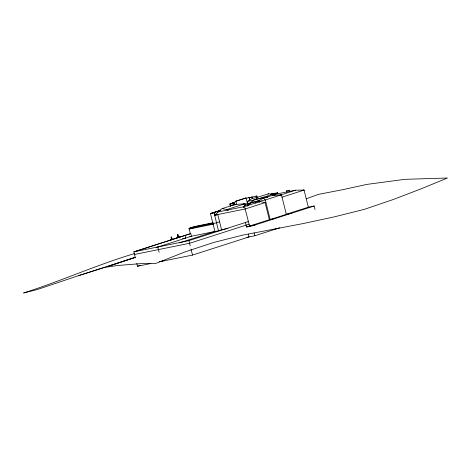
<?xml version="1.0" encoding="UTF-8"?>
<svg xmlns="http://www.w3.org/2000/svg" width="471" height="471" viewBox="0 0 471 471"><rect width="100%" height="100%" fill="white"/><g stroke="black" fill="none" stroke-linecap="round" stroke-linejoin="round"><path stroke-width="0.71" d="M177.573 234.37L177.549 234.805L178.026 234.846M171.144 237.867C172.551 242.229 171.144 233.751 171.108 237.761M177.72 236.053L177.873 237.325L178.733 237.066L177.414 237.431L179.351 236.948L178.338 236.725M178.091 235.117L178.238 236.254A0.665 0.489 79.3 0 1 178.291 236.424L178.326 236.572M247.522 204.861L247.876 203.337L247.393 201.4L252.285 198.426L256.995 197.473L268.6 193.746L272.45 194.329L272.744 195.494M180.046 236.978L179.051 237.137M177.549 234.346L177.732 236.183M255.629 199.728L256.995 197.473L256.795 195.971L257.154 197.42M245.391 222.53L246.516 227.028L269.353 219.698L265.091 202.601L245.303 208.953L214.752 215.159L218.456 211.862L244.543 206.563L260.145 201.559L265.091 202.601L265.938 202.43M247.216 206.233L250.996 202.913L265.332 199.981L295.576 190.184L304.06 190.096L308.322 207.187L285.479 214.523L291.313 213.334M249.253 203.472L249.447 204.273L247.587 204.702L249.253 203.472L250.996 202.913L250.872 202.412L254.169 199.616L268.005 196.807L266.91 197.738M259.009 202.371L260.145 201.559M244.514 206.781L243.16 207.057L245.403 205.15L245.05 203.731L234.911 204.514L222.165 208.606L218.314 211.302L218.456 211.862M233.81 205.285L234.911 204.514L234.552 203.066L229.842 204.031L230.454 206.481M268.099 194.076L268.6 193.746M255.871 203.189L255.565 201.965L263.536 198.238L271.549 195.665L281.452 194.806L286.321 214.352L270.201 219.527L265.326 199.981L263.536 198.238M272.226 195.43L277.49 193.463L277.554 192.657L277.89 193.999M306.179 198.809L318.443 194.37L342.947 189.648L366.844 184.402L404.836 179.327L447.45 178.014L420.886 188.912L393.303 199.504L364.536 209.295L334.116 216.901L303.424 223.507L242.836 235.1L213.587 242.483L184.65 252.056L155.412 263.577L142.737 263.46L117.544 265.514L104.909 267.357L78.504 275.659L37.209 289.565L23.55 292.986C60.977 281.11 96.867 264.796 134.482 253.581M170.437 239.898L171.78 239.621M177.055 237.755L178.391 237.478M173.204 239.168L171.862 239.439M135.171 257.343L108.112 266.392L120.517 262.265M121.206 262.035L134.117 257.725L78.504 275.659M229.842 204.031L235.965 201.635L235.565 201.294L246.039 197.967L247.516 203.896M235.565 201.294L246.039 197.967M245.738 198.032L245.833 198.432L249.118 197.414L249.848 200.346M249.118 197.414L248.924 197.908L256.795 195.971M252.085 196.931L248.924 197.908M234.552 203.066L234.817 204.544M179.581 242.818L214.917 231.473L210.449 213.534L219.939 210.519M270.295 194.364L277.554 192.657M211.026 213.416L220.44 210.396M270.56 194.346L272.597 193.693L277.49 193.463M220.404 210.631L211.367 213.31M271.278 194.299L272.638 193.858M218.526 230.737L221.576 229.76L217.785 214.546L215.07 215.412L214.393 212.692L214.052 212.804L218.526 230.737L191.438 236.242L156.313 247.516M256.301 199.516L272.45 194.329M222.165 208.606L226.928 209.554L245.05 203.731L242.895 204.173M286.945 192.203L286.609 190.867L286.916 190.767M214.387 214.14L214.729 214.034M245.103 204.226L251.308 202.642M289.724 191.603L289.394 190.266L289.082 190.366L289.418 191.697M255.565 201.965L258.614 200.987M214.752 215.159L216.148 214.711M247.587 204.702L249.665 204.037M244.42 206.651L243.16 207.057L245.391 205.097L249.447 204.273M281.911 197.202L304.06 190.096L301.958 190.52M135.383 257.925L133.864 251.838L190.343 233.704L189.018 228.406L195.577 226.298L213.151 222.73M193.905 227.664L195.907 227.022M212.945 223.548L213.21 224.196M213.216 223.49L213.481 224.143L189.401 229.03L189.236 228.347L195.6 226.304L195.771 226.987L191.95 228.211L195.918 226.616L212.992 223.148M219.598 221.835L216.548 222.812L189.018 228.406M171.167 239.633L170.214 239.939L172.003 239.58M178.256 237.343L176.831 237.796L178.615 237.437M134.653 251.638L190.784 233.616L191.438 236.242M158.138 246.869L157.791 246.981L159.133 252.379M188.824 240.64L248.441 221.553L248.005 221.641M249.094 224.172L189.566 243.283L134.518 254.458M315.04 209.542L314.157 206.004L252.35 225.845L246.516 227.028M136.767 263.477L137.461 266.25L140.24 265.361M161.382 261.393L163.472 260.722M159.275 261.823L192.509 255.076L248.982 236.942L248.282 234.111M246.833 237.378L254.823 235.759L279.756 227.799M171.238 239.633C170.19 240.104 174.558 238.821 171.709 239.504M178.321 237.36L177.467 237.62L179.345 237.143M302.058 190.602L304.06 190.096M245.833 198.432L246.139 198.368M286.609 190.867L289.394 190.266M232.692 202.654L233.186 203.354L232.868 203.366M272.803 194.776L295.576 190.184M232.798 203.083L233.104 203.025L230.148 203.972L230.607 205.809M247.393 201.4L254.941 199.869M279.356 195.23L281.452 194.806M234.911 204.514L230.607 205.385L230.248 203.943M250.872 202.412L259.144 200.734M210.449 213.534L214.393 212.692M308.322 207.187L314.157 206.004M190.343 233.704L190.784 233.616M171.638 239.486L173.428 239.121M269.353 219.698L275.194 218.515M221.576 229.76L227.988 228.459M189.825 236.566L190.996 236.33M182.512 238.726L185.28 238.161M255.4 224.867L249.565 226.051L244.543 206.563M133.864 251.838L188.912 240.657L190.196 245.803M275.559 228.853L277.672 228.464M137.461 266.25L150.826 263.536M228.4 210.29L227.063 210.113L226.928 209.554M178.056 234.882L178.073 235.306M274.199 194.523L274.628 195.671M256.077 196.136L256.395 197.414M251.926 196.978L252.285 198.426M254.116 232.927L254.823 235.759M235.865 201.235L236.654 204.396M217.272 211.373L217.608 212.709M191.014 249.088L192.509 255.076M185.068 235.453L185.721 238.073M170.802 239.556L172.739 239.074L170.802 239.556"/></g></svg>
